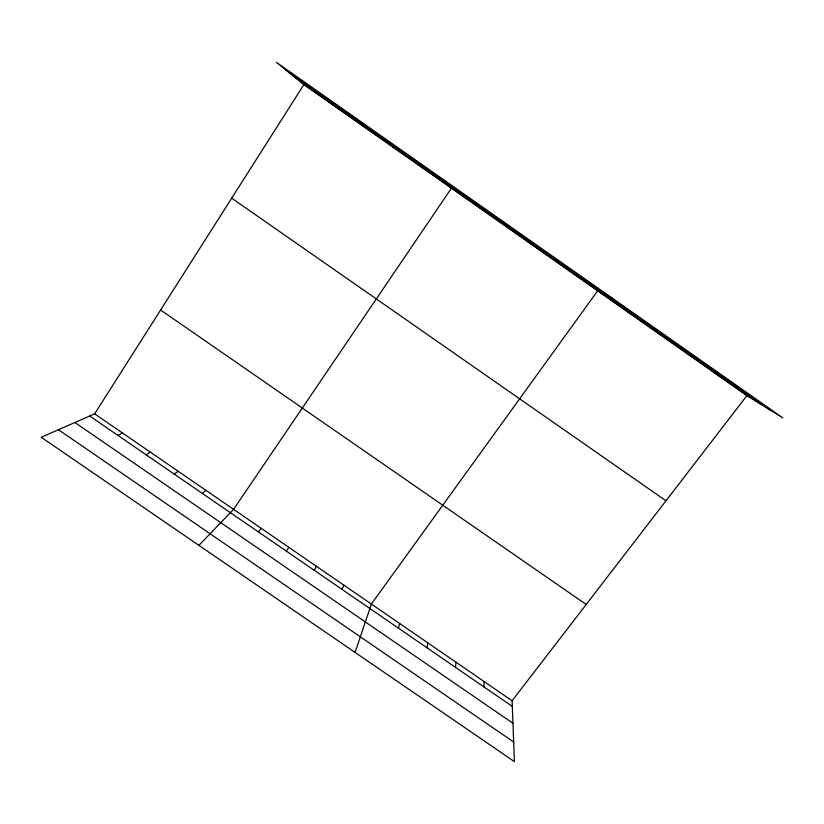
<?xml version="1.0" encoding="UTF-8"?>
<svg xmlns="http://www.w3.org/2000/svg" width="824" height="824" viewBox="0 0 824 824"><rect width="100%" height="100%" fill="white"/><g stroke="black" fill="none" stroke-linecap="round" stroke-linejoin="round"><path stroke-width="1.24" d="M483.925 686.897L484.048 681.489M455.487 667.347L455.96 662.177M426.997 647.777L427.811 642.833M398.456 628.166L399.619 623.459M355.093 652.412L371.367 604.044L597.668 290.821L612.428 298.267M342.063 589.418L343.907 585.174M314.222 570.28L316.406 566.263M746.935 395.602L512.095 700.771L514.433 761.644L41.2 437.256L94.636 413.844L303.891 84.584L276.411 62.356L782.8 417.881L746.935 395.602L303.891 84.584M286.33 551.112L288.843 547.321M258.386 531.913L261.249 528.349M198.914 545.354L233.594 509.345L451.449 188.171L445.3 180.93M202.344 493.411L205.897 490.311M174.255 474.109L178.149 471.246M146.116 454.776L150.359 452.139M117.935 435.402L122.519 433.012M539.349 249.878L539.936 250.022M568.539 270.365L569.508 270.787M627.641 311.853L629.381 312.811M657.542 332.855L659.674 334.081M687.401 353.805L689.915 355.309M717.189 374.724L720.104 376.496M94.636 413.844L512.095 700.771M89.692 416.007L512.312 706.395M74.881 422.496L512.961 723.287M58.442 429.706L513.682 742.022M160.629 309.999L586.214 604.466M231.709 198.162L665.977 500.807M285.331 69.576L771.171 410.661M293.787 76.416L760.13 403.801M301.368 82.555L750.221 397.652M331.382 103.618L333.504 105.379M361.345 124.651L363.075 126.134M391.246 145.642L392.584 146.857M421.095 166.592L422.043 167.53"/></g></svg>
